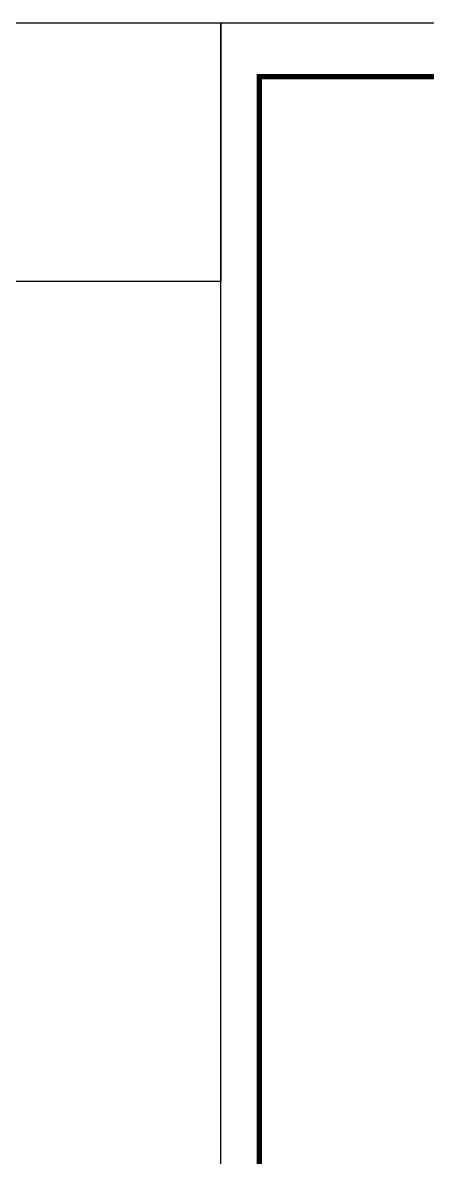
# Model space of a CAD drawing. Extents: x -2746917 to -971774, y -3334247 to -3250358.
# Drawn here: x -2183921 to -2176441, y -3295173 to -3274173 of the extents above; entities that cross this region are included whole.
import ezdxf

# ---------------------------------------------------------------- set-up
doc = ezdxf.new("R2010")
doc.units = 0
doc.header["$LTSCALE"] = 1000
doc.header["$MEASUREMENT"] = 0
doc.layers.get('0').update_dxf_attribs({"linetype": 'CONTINUOUS'})
doc.layers.add('PUB_TITLE', color=4, linetype='CONTINUOUS')
doc.layers.add('yichutu', color=7, linetype='CONTINUOUS', true_color=0xffffff, plot=False)

# ---------------------------------------------------------------- blocks, each defined once
blk = doc.blocks.new('yct-743-420-74300-42000-100-2002.0')
at = {"layer": 'yichutu', "color": 7, "true_color": 0xffffff}
blk.add_lwpolyline([(0, 0), (0, 42000), (74300, 42000), (74300, 0)], close=True, dxfattribs=at)
blk = doc.blocks.new('A$C6B365CFD')
at = {"layer": 'PUB_TITLE'}
blk.add_lwpolyline([(-70467, -17093), (-70467, 24907), (3833, 24907), (3833, -17093)], close=True, dxfattribs=at)
at = {"layer": 'PUB_TITLE', "const_width": 100}
blk.add_lwpolyline([(2833, -16093), (2833, 23907), (-69753, 23907), (-69753, -16093), (2833, -16093)], dxfattribs=at)

msp = doc.modelspace()

# ---------------------------------------------------------------- linework, layer by layer
at = {"ltscale": 1.5}
msp.add_lwpolyline([(-2185662.74, -3274173.05), (-2180259.79, -3274173.05), (-2180259.79, -3278965.91), (-2185662.74, -3278965.91)], close=True, dxfattribs=at)

# ---------------------------------------------------------------- block references
msp.add_blockref('A$C6B365CFD', (-2109793.08, -3299080.41), dxfattribs=at)
at = {"layer": 'yichutu'}
msp.add_blockref('yct-743-420-74300-42000-100-2002.0', (-2180259.79, -3316173.05), dxfattribs=at)

doc.saveas('drawing.dxf')
